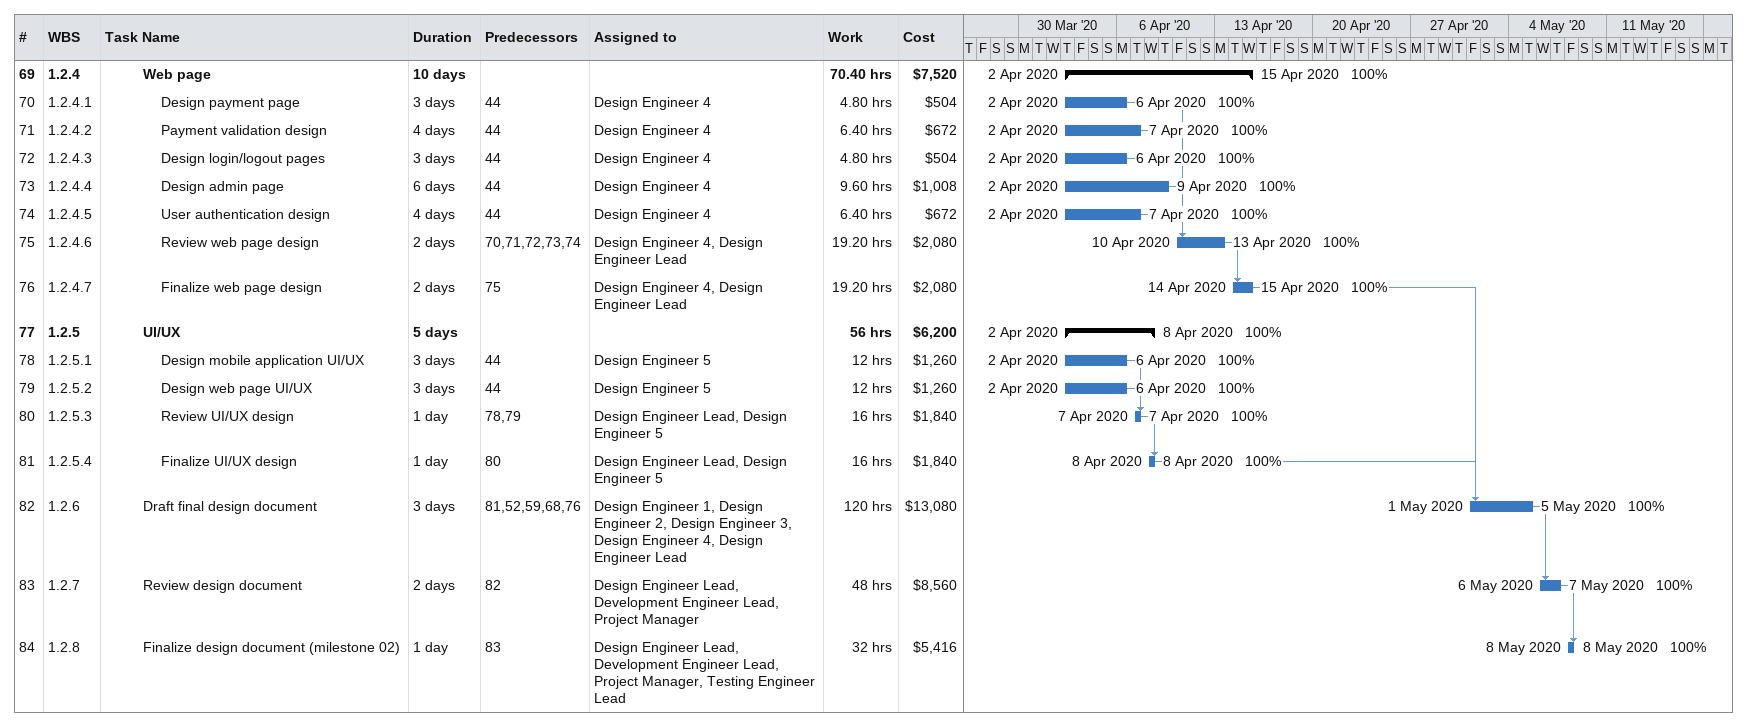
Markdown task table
| ID | WBS | Task | Duration | Start | Finish | Predecessors | Resources | % complete | Work (h) | Cost ($) |
|---|---|---|---|---|---|---|---|---|---|---|
| 69 | 1.2.4 | **Web page** | 10d | 2020-04-02 | 2020-04-15 |  |  | 100 | 70.40 | 7520 |
| 70 | 1.2.4.1 | Design payment page | 3d | 2020-04-02 | 2020-04-06 | 44 | Design Engineer 4 | 100 | 4.80 | 504 |
| 71 | 1.2.4.2 | Payment validation design | 4d | 2020-04-02 | 2020-04-07 | 44 | Design Engineer 4 | 100 | 6.40 | 672 |
| 72 | 1.2.4.3 | Design login/logout pages | 3d | 2020-04-02 | 2020-04-06 | 44 | Design Engineer 4 | 100 | 4.80 | 504 |
| 73 | 1.2.4.4 | Design admin page | 6d | 2020-04-02 | 2020-04-09 | 44 | Design Engineer 4 | 100 | 9.60 | 1008 |
| 74 | 1.2.4.5 | User authentication design | 4d | 2020-04-02 | 2020-04-07 | 44 | Design Engineer 4 | 100 | 6.40 | 672 |
| 75 | 1.2.4.6 | Review web page design | 2d | 2020-04-10 | 2020-04-13 | 70, 71, 72, 73, 74 | Design Engineer 4, Design Engineer Lead | 100 | 19.20 | 2080 |
| 76 | 1.2.4.7 | Finalize web page design | 2d | 2020-04-14 | 2020-04-15 | 75 | Design Engineer 4, Design Engineer Lead | 100 | 19.20 | 2080 |
| 77 | 1.2.5 | **UI/UX** | 5d | 2020-04-02 | 2020-04-08 |  |  | 100 | 56 | 6200 |
| 78 | 1.2.5.1 | Design mobile application UI/UX | 3d | 2020-04-02 | 2020-04-06 | 44 | Design Engineer 5 | 100 | 12 | 1260 |
| 79 | 1.2.5.2 | Design web page UI/UX | 3d | 2020-04-02 | 2020-04-06 | 44 | Design Engineer 5 | 100 | 12 | 1260 |
| 80 | 1.2.5.3 | Review UI/UX design | 1d | 2020-04-07 | 2020-04-07 | 78, 79 | Design Engineer Lead, Design Engineer 5 | 100 | 16 | 1840 |
| 81 | 1.2.5.4 | Finalize UI/UX design | 1d | 2020-04-08 | 2020-04-08 | 80 | Design Engineer Lead, Design Engineer 5 | 100 | 16 | 1840 |
| 82 | 1.2.6 | Draft final design document | 3d | 2020-05-01 | 2020-05-05 | 81, 52, 59, 68, 76 | Design Engineer 1, Design Engineer 2, Design Engineer 3, Design Engineer 4, Design Engineer Lead | 100 | 120 | 13080 |
| 83 | 1.2.7 | Review design document | 2d | 2020-05-06 | 2020-05-07 | 82 | Design Engineer Lead, Development Engineer Lead, Project Manager | 100 | 48 | 8560 |
| 84 | 1.2.8 | Finalize design document (milestone 02) | 1d | 2020-05-08 | 2020-05-08 | 83 | Design Engineer Lead, Development Engineer Lead, Project Manager, Testing Engineer Lead | 100 | 32 | 5416 |
